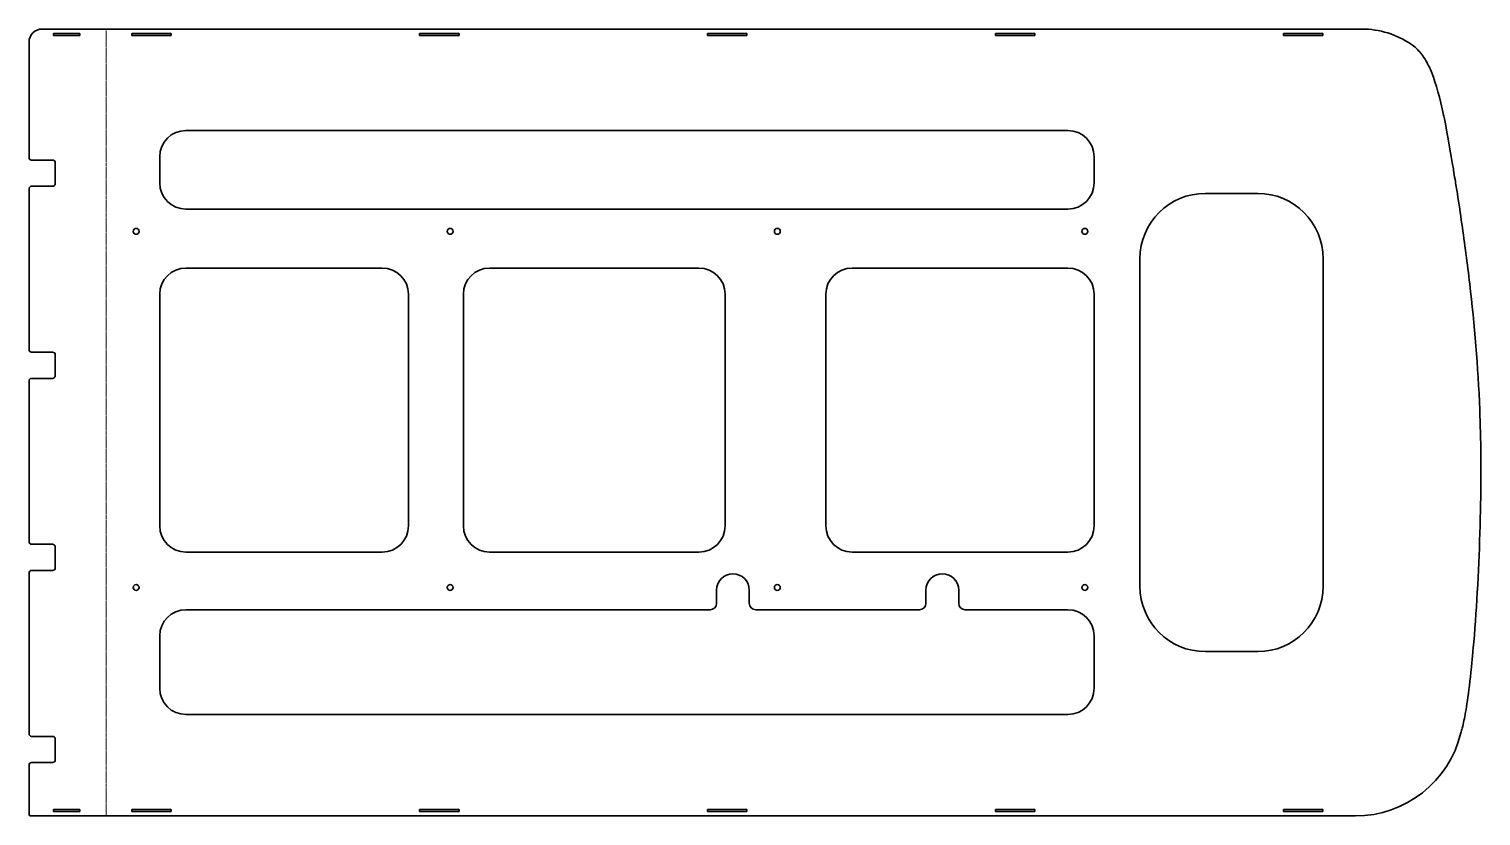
# Model space of a CAD drawing. Header units: inches. Extents: x 0 to 1109, y 0 to 601.
import ezdxf

# ---------------------------------------------------------------- set-up
doc = ezdxf.new("R2010")
doc.units = ezdxf.units.IN
doc.header["$MEASUREMENT"] = 0
doc.linetypes.add('Chain', pattern=[13.68, 9.12, -1.14, 2.28, -1.14])
doc.layers.add('SIMUMAK Bend Centerline (ISO)', color=7, linetype='Chain', lineweight=9)
doc.layers.add('SIMUMAK Visible (ISO)', color=7, linetype='Continuous', lineweight=35)

# ---------------------------------------------------------------- blocks, each defined once
blk = doc.blocks.new('GLD-05-SPBRFRG01_Sheet_2_GLD-05-SPBRFRG01 (desplegada)')
at = {"layer": 'SIMUMAK Bend Centerline (ISO)', "ltscale": 0.263158}
blk.add_line((-495.7, -300.5), (-495.7, 300.5), dxfattribs=at)
at = {"layer": 'SIMUMAK Visible (ISO)'}
for p, q in [((-544.7, 300.5), (463.8, 300.5)), ((-554.7, 290.5), (-554.7, 202.4)), ((-536.1, 297.1), (-516, 297.1)), ((-536.1, 295.5), (-536.1, 297.1)), ((-516, 295.5), (-536.1, 295.5)), ((-516, 297.1), (-516, 295.5)), ((-476.2, 297.1), (-446.1, 297.1)), ((-476.2, 295.5), (-476.2, 297.1)), ((-446.1, 295.5), (-476.2, 295.5)), ((-446.1, 297.1), (-446.1, 295.5)), ((-256.2, 297.1), (-226.1, 297.1)), ((-256.2, 295.5), (-256.2, 297.1)), ((-226.1, 295.5), (-256.2, 295.5)), ((-226.1, 297.1), (-226.1, 295.5)), ((-36.2, 297.1), (-6.1, 297.1)), ((-36.2, 295.5), (-36.2, 297.1)), ((-6.1, 295.5), (-36.2, 295.5)), ((-6.1, 297.1), (-6.1, 295.5)), ((183.8, 297.1), (213.9, 297.1)), ((183.8, 295.5), (183.8, 297.1)), ((213.9, 295.5), (183.8, 295.5)), ((213.9, 297.1), (213.9, 295.5)), ((403.8, 297.1), (433.9, 297.1)), ((403.8, 295.5), (403.8, 297.1)), ((433.9, 295.5), (403.8, 295.5)), ((433.9, 297.1), (433.9, 295.5)), ((-434.8, 223), (239.2, 223)), ((-552.7, 200.4), (-536.7, 200.4)), ((-454.8, 183), (-454.8, 203)), ((259.2, 203), (259.2, 183)), ((-534.7, 198.4), (-534.7, 182.4)), ((-554.7, 178.4), (-554.7, 55.7)), ((-536.7, 180.4), (-552.7, 180.4)), ((344.2, 175), (384.2, 175)), ((239.2, 163), (-434.8, 163)), ((294.2, -125), (294.2, 125)), ((434.2, 125), (434.2, -125)), ((-434.8, 118), (-284.8, 118)), ((-202.8, 118), (-42.8, 118)), ((74.2, 118), (239.2, 118)), ((-454.8, -79), (-454.8, 98)), ((-264.8, 98), (-264.8, -79)), ((-222.8, -79), (-222.8, 98)), ((-22.8, 98), (-22.8, -79)), ((54.2, -79), (54.2, 98)), ((259.2, 98), (259.2, -79)), ((-552.7, 53.7), (-536.7, 53.7)), ((-534.7, 51.7), (-534.7, 35.7)), ((-536.7, 33.7), (-552.7, 33.7)), ((-554.7, 31.7), (-554.7, -91)), ((-552.7, -93), (-536.7, -93)), ((-534.7, -95), (-534.7, -111)), ((-284.8, -99), (-434.8, -99)), ((-42.8, -99), (-202.8, -99)), ((239.2, -99), (74.2, -99)), ((-554.7, -115), (-554.7, -237.7)), ((-536.7, -113), (-552.7, -113)), ((-29.3, -138), (-29.3, -128)), ((-4.3, -128), (-4.3, -138)), ((130.7, -138), (130.7, -128)), ((155.7, -128), (155.7, -138)), ((-434.8, -143), (-34.3, -143)), ((0.7, -143), (125.7, -143)), ((160.7, -143), (239.2, -143)), ((-454.8, -203), (-454.8, -163)), ((259.2, -163), (259.2, -203)), ((384.2, -175), (344.2, -175)), ((239.2, -223), (-434.8, -223)), ((-552.7, -239.7), (-536.7, -239.7)), ((-534.7, -241.7), (-534.7, -257.7)), ((-554.7, -261.7), (-554.7, -299.5)), ((-536.7, -259.7), (-552.7, -259.7)), ((-536.1, -295.5), (-516, -295.5)), ((-536.1, -297.1), (-536.1, -295.5)), ((-516, -297.1), (-536.1, -297.1)), ((-516, -295.5), (-516, -297.1)), ((-476.2, -295.5), (-446.1, -295.5)), ((-476.2, -297.1), (-476.2, -295.5)), ((-446.1, -297.1), (-476.2, -297.1)), ((-446.1, -295.5), (-446.1, -297.1)), ((-256.2, -295.5), (-226.1, -295.5)), ((-256.2, -297.1), (-256.2, -295.5)), ((-226.1, -297.1), (-256.2, -297.1)), ((-226.1, -295.5), (-226.1, -297.1)), ((-36.2, -295.5), (-6.1, -295.5)), ((-36.2, -297.1), (-36.2, -295.5)), ((-6.1, -297.1), (-36.2, -297.1)), ((-6.1, -295.5), (-6.1, -297.1)), ((183.8, -295.5), (213.9, -295.5)), ((183.8, -297.1), (183.8, -295.5)), ((213.9, -297.1), (183.8, -297.1)), ((213.9, -295.5), (213.9, -297.1)), ((403.8, -295.5), (433.9, -295.5)), ((403.8, -297.1), (403.8, -295.5)), ((433.9, -297.1), (403.8, -297.1)), ((433.9, -295.5), (433.9, -297.1)), ((-553.7, -300.5), (458.8, -300.5))]:
    blk.add_line(p, q, dxfattribs=at)
for centre in [(-472.9, 146), (-232.9, 146), (17.1, 146), (252.1, 146), (-472.9, -126), (-232.9, -126), (17.1, -126), (252.1, -126)]:
    blk.add_circle(centre, 2.25, dxfattribs=at)
at = {"layer": 'SIMUMAK Visible (ISO)', "extrusion": (0, 0, -1)}
for centre, radius, start, end in [((544.7, 290.5), 10, 360, 90), ((-463.8, 233.6), 66.9, 90, 124.2697), ((552.7, 202.4), 2, 270, 360), ((552.7, 178.4), 2, 0, 90), ((552.7, 55.7), 2, 270, 0), ((552.7, 31.7), 2, 0, 90), ((552.7, -91), 2, 270, 360), ((552.7, -115), 2, 0, 90), ((16.8, -128), 12.5, 0, 180), ((-143.2, -128), 12.5, 0, 180), ((34.3, -138), 5, 180, 270), ((-0.7, -138), 5, 270, 0), ((-125.7, -138), 5, 180, 270), ((-160.7, -138), 5, 270, 0), ((552.7, -237.7), 2, 270, 360), ((-458.8, -217.5), 83, 193.6123, 270), ((552.7, -261.7), 2, 360, 90), ((553.7, -299.5), 1, 270, 0)]:
    blk.add_arc(centre, radius, start, end, dxfattribs=at)
at = {"layer": 'SIMUMAK Visible (ISO)'}
for centre, radius, start, end in [((-434.8, 203), 20, 90, 180), ((239.2, 203), 20, 0, 90), ((-536.7, 198.4), 2, 360, 90), ((-536.7, 182.4), 2, 270, 360), ((-434.8, 183), 20, 180, 270), ((239.2, 183), 20, 270, 360), ((344.2, 125), 50, 90, 180), ((384.2, 125), 50, 360, 90), ((-434.8, 98), 20, 90, 180), ((-284.8, 98), 20, 360, 90), ((-202.8, 98), 20, 90, 180), ((-42.8, 98), 20, 0, 90), ((74.2, 98), 20, 90, 180), ((239.2, 98), 20, 0, 90), ((-536.7, 51.7), 2, 0, 90), ((-536.7, 35.7), 2, 270, 360), ((-434.8, -79), 20, 180, 270), ((-284.8, -79), 20, 270, 360), ((-202.8, -79), 20, 180, 270), ((-42.8, -79), 20, 270, 0), ((74.2, -79), 20, 180, 270), ((239.2, -79), 20, 270, 360), ((-536.7, -95), 2, 360, 90), ((-536.7, -111), 2, 270, 360), ((344.2, -125), 50, 180, 270), ((384.2, -125), 50, 270, 0), ((-434.8, -163), 20, 90, 180), ((239.2, -163), 20, 0, 90), ((-434.8, -203), 20, 180, 270), ((239.2, -203), 20, 270, 360), ((-536.7, -241.7), 2, 0, 90), ((-536.7, -257.7), 2, 270, 360)]:
    blk.add_arc(centre, radius, start, end, dxfattribs=at)
blk.add_open_spline([(501.5, 288.9), (501.9, 288.6), (502.2, 288.4), (502.6, 288.1), (503.9, 287.1), (505.1, 286.1), (506.4, 284.8), (508.5, 282.7), (510.7, 279.9), (512.9, 276.1), (514.4, 273.5), (515.9, 270.4), (517.2, 267), (520.6, 258.6), (523.5, 247.9), (526.2, 234.8), (526.5, 233.6), (526.8, 232.3), (527.1, 230.7), (528.4, 224.2), (530.2, 214.3), (533.1, 197.1), (533.4, 195.7), (533.6, 194.2), (533.9, 192.6), (534.2, 190.4), (534.6, 188.1), (535, 185.7), (535.6, 182), (536.2, 178.4), (536.8, 174.7), (538, 167), (539.1, 159.4), (540.2, 151.8), (542.4, 136.6), (544.4, 121.4), (546.2, 105.9), (549.8, 74.9), (552.6, 42.7), (553.9, 9.7), (554.3, -1.7), (554.6, -13.2), (554.7, -24.7), (554.7, -33.5), (554.7, -42.3), (554.7, -51.2), (554.6, -60.3), (554.4, -69.6), (554.1, -78.9), (553.3, -109), (551.7, -139.6), (549.3, -167.8), (549, -170.6), (548.8, -173.4), (548.5, -176.1), (548.2, -179.9), (547.9, -183.5), (547.5, -186.8), (546.5, -197.1), (545.5, -205.5), (544.4, -212.4), (544, -215.7), (543.5, -218.7), (543, -221.3), (542.2, -225.8), (541.4, -229.8), (540.5, -233.4), (540.2, -234.7), (539.8, -235.9), (539.5, -237)], degree=3, knots=[-2315.472899, -2315.472899, -2315.472899, -2315.472899, -2295.728352, -2295.728352, -2295.728352, -2222.269733, -2222.269733, -2222.269733, -2096.576814, -2096.576814, -2096.576814, -2012.520628, -2012.520628, -2012.520628, -1802.771522, -1802.771522, -1802.771522, -1782.907049, -1782.907049, -1782.907049, -1697.238332, -1697.238332, -1697.238332, -1690.02932, -1690.02932, -1690.02932, -1679.838878, -1679.838878, -1679.838878, -1664.061021, -1664.061021, -1664.061021, -1630.883711, -1630.883711, -1630.883711, -1564.529089, -1564.529089, -1564.529089, -1431.819845, -1431.819845, -1431.819845, -1385.905982, -1385.905982, -1385.905982, -1350.62333, -1350.62333, -1350.62333, -1314.179321, -1314.179321, -1314.179321, -1196.538796, -1196.538796, -1196.538796, -1184.86502, -1184.86502, -1184.86502, -1168.568766, -1168.568766, -1168.568766, -1119.063197, -1119.063197, -1119.063197, -1095.629026, -1095.629026, -1095.629026, -1056.187173, -1056.187173, -1056.187173, -1042.333811, -1042.333811, -1042.333811, -1042.333811], dxfattribs=at)

msp = doc.modelspace()

# ---------------------------------------------------------------- block references
msp.add_blockref('GLD-05-SPBRFRG01_Sheet_2_GLD-05-SPBRFRG01 (desplegada)', (554.7, 300.5))

doc.saveas('drawing.dxf')
